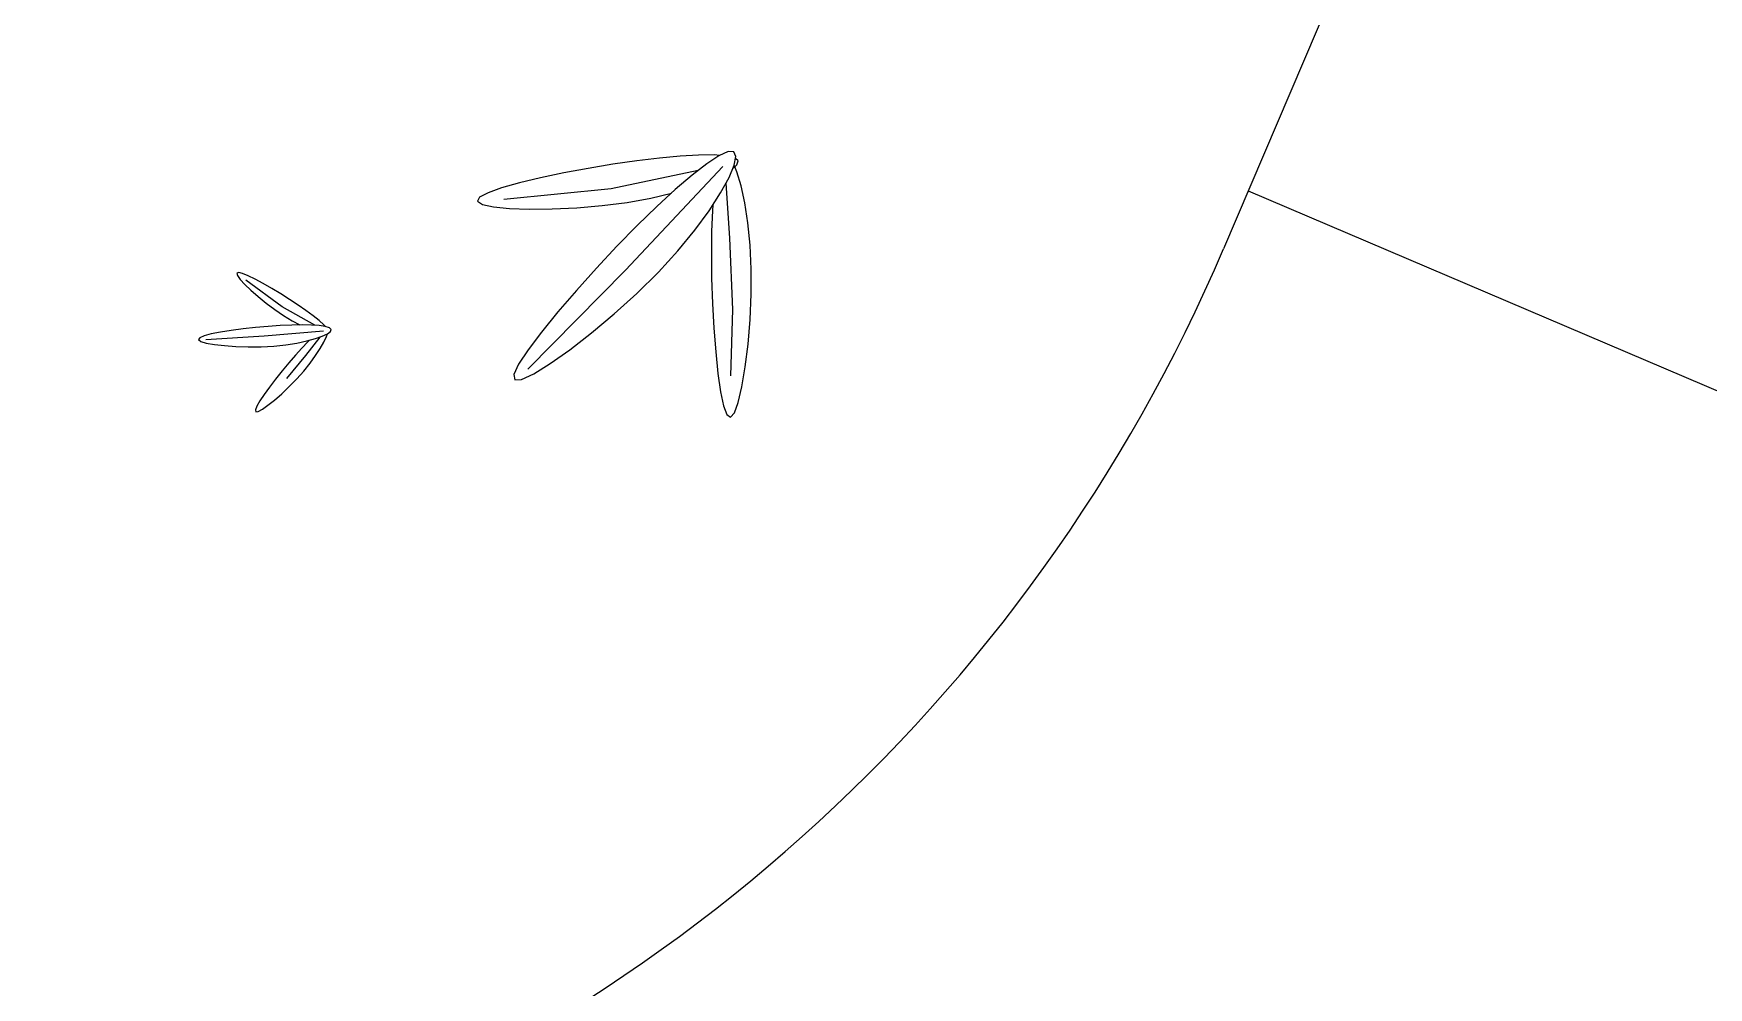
# Model space of a CAD drawing. Extents: x 302512 to 1034855, y -184136 to 410364.
# Drawn here: x 599463 to 605500, y -129752 to -126314 of the extents above; entities that cross this region are included whole.
import ezdxf

# ---------------------------------------------------------------- set-up
doc = ezdxf.new("R2010")
doc.units = 0
doc.header["$MEASUREMENT"] = 0
for name, color, linetype in [('WZ', 2, 'Continuous'), ('坐椅', 7, 'Continuous'), ('树', 80, 'Continuous'), ('绿化', 97, 'Continuous'), ('绿地', 3, 'Continuous'), ('道路线', 161, 'Continuous')]:
    doc.layers.add(name, color=color, linetype=linetype)
doc.styles.add('DIM_FONT', font='SIMPLEX.shx', dxfattribs={"width": 0.8})

# ---------------------------------------------------------------- blocks, each defined once
blk = doc.blocks.new('_F43BVI')
at = {"layer": '绿地'}
for p, q in [((1.207, 0.0113), (1.2027, 0.0085)), ((1.2124, 0.0078), (1.207, 0.0113)), ((1.2223, 0.0044), (1.2117, 0.0036)), ((1.2158, 0), (1.2124, 0.0078)), ((1.2444, 0.0038), (1.2223, 0.0044)), ((1.271, 0.0011), (1.2444, 0.0038)), ((1.3012, -0.0038), (1.271, 0.0011)), ((1.1874, -0.0207), (1.1803, -0.0432)), ((1.1907, -0.0126), (1.1874, -0.0207)), ((1.2083, -0.0136), (1.3121, -0.2025)), ((1.2338, -0.0168), (1.3148, -0.0373)), ((1.3343, -0.011), (1.3012, -0.0038)), ((1.3694, -0.0206), (1.3343, -0.011)), ((1.4057, -0.0325), (1.3694, -0.0206)), ((1.1803, -0.0432), (1.1732, -0.0702)), ((1.259, -0.046), (1.2668, -0.0492)), ((1.2668, -0.0492), (1.2965, -0.0601)), ((1.3148, -0.0373), (1.4187, -0.0669)), ((1.4419, -0.0461), (1.4057, -0.0325)), ((1.4764, -0.0607), (1.4419, -0.0461)), ((1.1732, -0.0702), (1.1662, -0.1011)), ((1.2023, -0.0509), (1.1878, -0.185)), ((1.2965, -0.0601), (1.3292, -0.0712)), ((1.3292, -0.0712), (1.3642, -0.0822)), ((1.4187, -0.0669), (1.5138, -0.1006)), ((1.5079, -0.0754), (1.4764, -0.0607)), ((1.5348, -0.0895), (1.5079, -0.0754)), ((1.1662, -0.1011), (1.1595, -0.135)), ((1.2198, -0.1322), (1.2225, -0.1003)), ((1.3642, -0.0822), (1.4007, -0.0927)), ((1.4007, -0.0927), (1.4371, -0.1024)), ((1.5556, -0.1022), (1.5348, -0.0895)), ((1.4371, -0.1024), (1.4722, -0.1109)), ((1.4722, -0.1109), (1.5043, -0.1178)), ((1.5043, -0.1178), (1.532, -0.1226)), ((1.532, -0.1226), (1.5537, -0.1248)), ((1.5537, -0.1248), (1.5681, -0.1242)), ((1.569, -0.1127), (1.5556, -0.1022)), ((1.5681, -0.1242), (1.5735, -0.1202)), ((1.5735, -0.1202), (1.569, -0.1127)), ((1.1595, -0.135), (1.1532, -0.1712)), ((1.2149, -0.1683), (1.2198, -0.1322)), ((1.1532, -0.1712), (1.1475, -0.2087)), ((1.2079, -0.2058), (1.2149, -0.1683)), ((1.1878, -0.185), (1.1527, -0.3448)), ((1.3121, -0.2025), (1.4087, -0.3903)), ((1.1475, -0.2087), (1.1426, -0.2461)), ((1.1991, -0.2435), (1.2079, -0.2058)), ((1.1426, -0.2461), (1.1388, -0.282)), ((1.1891, -0.2796), (1.1991, -0.2435)), ((1.1786, -0.3127), (1.1891, -0.2796)), ((1.1388, -0.282), (1.1361, -0.3147)), ((1.1361, -0.3147), (1.135, -0.3427)), ((1.1681, -0.3412), (1.1786, -0.3127)), ((1.135, -0.3427), (1.1356, -0.3646)), ((1.1583, -0.3635), (1.1681, -0.3412)), ((1.1356, -0.3646), (1.1381, -0.3788)), ((1.1381, -0.3788), (1.1427, -0.3836)), ((1.1427, -0.3836), (1.1496, -0.3782)), ((1.1496, -0.3782), (1.1583, -0.3635)), ((1.2452, -0.6771), (1.2032, -0.7151)), ((1.2199, -0.6827), (1.2083, -0.6915)), ((1.2307, -0.675), (1.2199, -0.6827)), ((1.2405, -0.6685), (1.2307, -0.675)), ((1.2576, -0.6671), (1.2373, -0.7553)), ((1.249, -0.6635), (1.2405, -0.6685)), ((1.2523, -0.6619), (1.249, -0.6635)), ((1.267, -0.6654), (1.2634, -0.6627)), ((1.2646, -0.6753), (1.2843, -0.7043)), ((1.2737, -0.6718), (1.267, -0.6654)), ((1.2813, -0.6801), (1.2737, -0.6718)), ((1.2894, -0.69), (1.2813, -0.6801)), ((1.1839, -0.7112), (1.1719, -0.7216)), ((1.1962, -0.7011), (1.1839, -0.7112)), ((1.2083, -0.6915), (1.1962, -0.7011)), ((1.2164, -0.7174), (1.228, -0.7075)), ((1.228, -0.7075), (1.2378, -0.6982)), ((1.2644, -0.6915), (1.2659, -0.6946)), ((1.2659, -0.6946), (1.2722, -0.7063)), ((1.2722, -0.7063), (1.2793, -0.719)), ((1.2843, -0.7043), (1.3086, -0.7426)), ((1.2977, -0.7015), (1.2894, -0.69)), ((1.3061, -0.7143), (1.2977, -0.7015)), ((1.2032, -0.7151), (1.1475, -0.7553)), ((1.1607, -0.7317), (1.1507, -0.7413)), ((1.1719, -0.7216), (1.1607, -0.7317)), ((1.1771, -0.7451), (1.1904, -0.7365)), ((1.1904, -0.7365), (1.2037, -0.7272)), ((1.2037, -0.7272), (1.2164, -0.7174)), ((1.2793, -0.719), (1.2872, -0.7322)), ((1.2872, -0.7322), (1.2957, -0.7457)), ((1.3141, -0.7282), (1.3061, -0.7143)), ((1.3216, -0.7426), (1.3141, -0.7282)), ((1.1366, -0.7568), (1.1334, -0.7619)), ((1.1334, -0.7619), (1.1335, -0.7647)), ((1.1425, -0.7497), (1.1366, -0.7568)), ((1.1507, -0.7413), (1.1425, -0.7497)), ((1.144, -0.7628), (1.1533, -0.7585)), ((1.1533, -0.7585), (1.1646, -0.7525)), ((1.1646, -0.7525), (1.1771, -0.7451)), ((1.2373, -0.7553), (1.215, -0.8412)), ((1.2957, -0.7457), (1.3044, -0.759)), ((1.3044, -0.759), (1.313, -0.7714)), ((1.3284, -0.7569), (1.3216, -0.7426)), ((1.3341, -0.7703), (1.3284, -0.7569)), ((1.1335, -0.7647), (1.1372, -0.7649)), ((1.1372, -0.7649), (1.144, -0.7628)), ((1.313, -0.7714), (1.3212, -0.7825)), ((1.3212, -0.7825), (1.3285, -0.7918)), ((1.3386, -0.7822), (1.3341, -0.7703)), ((1.3416, -0.792), (1.3386, -0.7822)), ((1.3285, -0.7918), (1.3347, -0.7986)), ((1.3347, -0.7986), (1.3393, -0.8024)), ((1.3393, -0.8024), (1.3422, -0.8027)), ((1.3429, -0.7991), (1.3416, -0.792)), ((1.3422, -0.8027), (1.3429, -0.7991))]:
    blk.add_line(p, q, dxfattribs=at)
for points in [[(1.2734, -0.2037), (1.2953, -0.2437), (1.3179, -0.283), (1.3403, -0.32), (1.3616, -0.3531), (1.3809, -0.3807), (1.3974, -0.4012), (1.41, -0.4128), (1.418, -0.4141), (1.4206, -0.4039), (1.4182, -0.3836), (1.4114, -0.3551), (1.4007, -0.3203), (1.3866, -0.2811), (1.3698, -0.2394), (1.3508, -0.197), (1.3303, -0.156), (1.3087, -0.118), (1.2868, -0.0838), (1.2655, -0.054), (1.2453, -0.0291), (1.2271, -0.0097), (1.2117, 0.0036), (1.1998, 0.0102), (1.192, 0.0095), (1.1891, 0.0013), (1.1908, -0.0139), (1.1967, -0.0353), (1.2062, -0.0619), (1.2191, -0.0929), (1.2349, -0.1274), (1.2531, -0.1646)], [(1.2248, -0.7449), (1.2205, -0.7635), (1.2165, -0.7821), (1.2132, -0.8), (1.2106, -0.8164), (1.209, -0.8304), (1.2084, -0.8414), (1.2091, -0.8486), (1.2112, -0.8513), (1.2149, -0.8488), (1.2198, -0.8418), (1.2257, -0.8309), (1.232, -0.817), (1.2386, -0.8008), (1.245, -0.783), (1.2509, -0.7645), (1.2559, -0.7459), (1.2598, -0.7279), (1.2625, -0.7111), (1.2642, -0.6957), (1.2648, -0.6823), (1.2645, -0.6712), (1.2634, -0.6627), (1.2615, -0.6573), (1.2589, -0.6553), (1.2557, -0.6571), (1.252, -0.6623), (1.2478, -0.6706), (1.2434, -0.6817), (1.2388, -0.695), (1.2341, -0.7102), (1.2294, -0.727)]]:
    blk.add_lwpolyline(points, close=True, dxfattribs=at)
at = {"style": 'DIM_FONT', "width": 0.7, "flags": 9}
for tag in ['YSIZE', 'XSIZE']:
    blk.add_attdef(tag, (0, 0), '', height=0.5, dxfattribs=at)
blk = doc.blocks.new('ZU')
at = {"layer": '绿地', "xscale": 1.5, "yscale": 1.5, "zscale": 0.001, "rotation": 260.5308552460376}
blk.add_blockref('_F43BVI', (-0.8522, 0.1655), dxfattribs=at)
blk = doc.blocks.new('A$C0B5A7686')
at = {"layer": '树', "linetype": 'ByBlock', "xscale": 640, "yscale": 640, "zscale": 640, "rotation": 151.15692544915}
blk.add_blockref('ZU', (642.8, 1492.6), dxfattribs=at)
blk = doc.blocks.new('A$C750B0621')
at = {"layer": '树'}
blk.add_blockref('A$C0B5A7686', (0, 0), dxfattribs=at)
blk = doc.blocks.new('A$C5AB93D8E')
at = {"layer": '绿化', "xscale": 0.8, "yscale": 0.8, "zscale": 0.8}
blk.add_blockref('A$C750B0621', (0, 0), dxfattribs=at)
blk = doc.blocks.new('A$C68DB62A4')
at = {"layer": '绿化', "rotation": 236.3690562220917}
blk.add_blockref('A$C5AB93D8E', (801.7, 2393.5), dxfattribs=at)
blk = doc.blocks.new('_F37GYG')
at = {"layer": '绿化', "linetype": 'ByBlock', "xscale": 0.2867748092958204, "yscale": 0.2867748092958204, "zscale": 0.2867748092958204}
blk.add_blockref('A$C68DB62A4', (-306.06, -300.5), dxfattribs=at)
at = {"style": 'DIM_FONT', "width": 0.8, "flags": 9}
for tag in ['YSIZE', 'XSIZE']:
    blk.add_attdef(tag, (0, 0), '', height=0.5, dxfattribs=at)

msp = doc.modelspace()

# ---------------------------------------------------------------- linework, layer by layer
at = {"layer": 'WZ'}
msp.add_line((627759.8, -70779.1), (603752.4, -127089.4), dxfattribs=at)
at = {"layer": '道路线'}
msp.add_line((603841.4, -126880.5), (609289.2, -129203.1), dxfattribs=at)
for radius in [6000, 12000]:
    msp.add_arc((598233, -124736.3), radius, 236.54487, 336.90943, dxfattribs=at)

# ---------------------------------------------------------------- block references
at = {"layer": '坐椅', "xscale": 10.78272, "yscale": 10.78272, "zscale": 10.78272}
msp.add_blockref('_F37GYG', (601033.5, -124456.4, -116953.2), dxfattribs=at)

doc.saveas('drawing.dxf')
